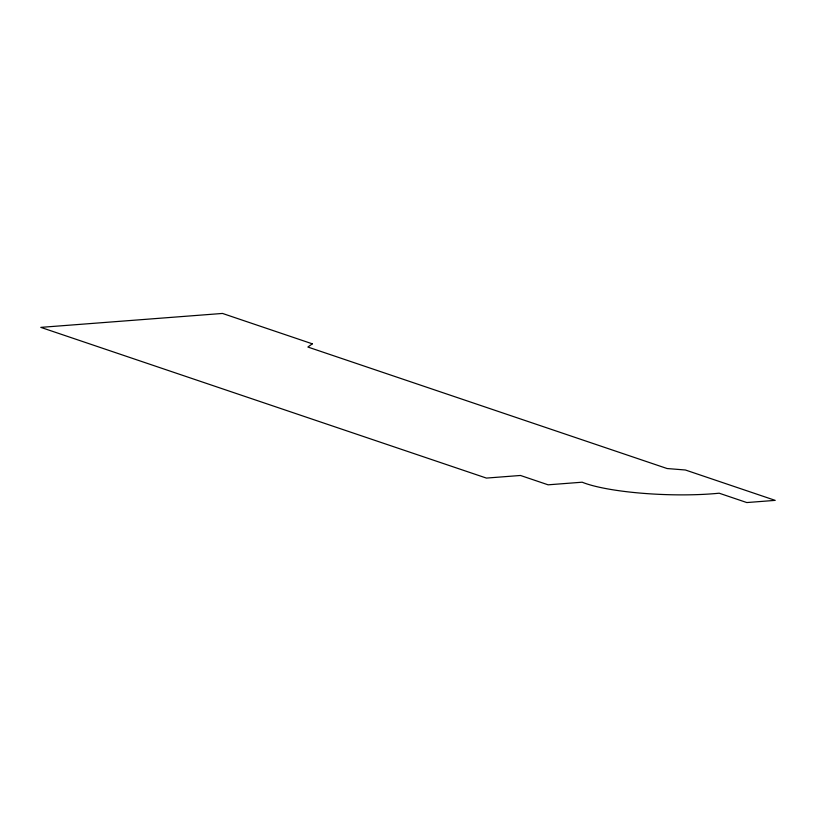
<?xml version="1.0" encoding="UTF-8"?>
<svg xmlns="http://www.w3.org/2000/svg" width="816" height="816" viewBox="0 0 816 816"><rect width="100%" height="100%" fill="white"/><g stroke="black" fill="none" stroke-linecap="round" stroke-linejoin="round"><path stroke-width="1.22" d="M312.324 343.822L307.877 347.035L667.121 468.537L685.389 469.996L775.2 500.371L746.803 502.554L719.171 493.201A92.045 16.932 2.1 0 1 582.185 482.205L548.117 484.816L520.475 475.473L486.407 478.084L40.8 327.369L222.503 313.446L312.324 343.822"/></g></svg>
